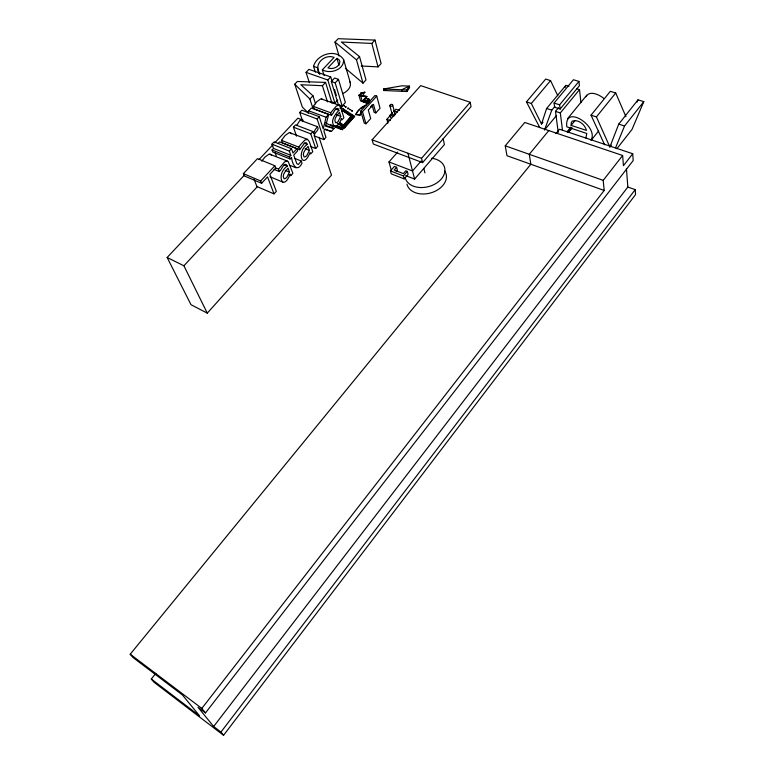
<?xml version="1.0" encoding="UTF-8"?>
<svg xmlns="http://www.w3.org/2000/svg" width="774" height="774" viewBox="0 0 774 774"><rect width="100%" height="100%" fill="white"/><g stroke="black" fill="none" stroke-linecap="round" stroke-linejoin="round"><path stroke-width="1.16" d="M571.135 125.359L571.27 122.737L572.218 121.15C578.217 118.973 585.115 124.653 586.45 130.429L571.135 125.359L574.937 120.676M319.826 74.459C312.735 64.939 324.364 53.435 334.107 57.431L322.342 69.854L324.132 75.62M351.367 116.197L343.327 125.436L351.367 116.197L342.679 110.614L351.309 116.719M337.387 123.327L343.269 127.13L353.447 115.51L342.679 108.592L344.575 110.43M344.633 127.836L343.743 126.53L344.633 127.836L354.579 116.342L353.621 115.732L343.269 127.13M353.379 116.081L353.447 115.51M353.534 116.419L353.621 115.732M591.307 139.697C598.331 125.959 564.062 103.619 566.8 126.83L586.779 133.476L585.889 138.053M308.158 113.101L308.729 110.808L311.322 108.031L328.708 114.465L325.593 126.191L334.039 128.513L331.34 131.454L324.48 129.374L323.967 131.222L325.941 137.337L323.861 139.601L314.186 135.866M328.708 114.465L326.106 117.271L323.203 128.871L319.275 116.7L301.831 110.198L299.722 112.443L302.808 121.566M557.812 95.763L550.556 80.593L545.68 79.064L526.455 101.887L531.332 103.474L541.49 124.033L546.628 108.476L565.842 85.363L568.929 86.32M565.059 87.617L565.842 85.363M554.852 106.444L551.785 110.16L544.49 130.042L556.535 115.432M289.486 172.099L286.728 177.498L284.687 178.842L283.932 178.571C281.504 174.731 286.022 170.967 288.025 168.084L289.486 172.099L285.19 170.338M309.436 150.417L306.697 155.768L304.704 157.064L303.969 156.774C301.657 152.942 306.04 149.227 308.052 146.363L309.436 150.417L305.13 148.724M340.763 116.371L338.074 121.624L336.148 122.863L335.452 122.544C333.304 118.712 337.474 115.094 339.505 112.259L340.763 116.371L336.438 114.775M625.914 116.671L615.717 92.977L610.328 91.313L591.036 115.171L596.425 116.913L609.864 147.002L618.736 124.121L637.989 99.846L643.794 101.636L632.029 129.422L616.897 148.695M637.099 102.062L637.989 99.846M315.357 72.108L313.538 66.351C316.818 54.054 336.293 48.143 343.608 59.617L350.332 82.857C351.386 87.772 346.762 91.758 342.737 93.615M615.543 147.824L624.55 125.998L643.794 101.636M297.013 124.904L300.089 120.134L317.466 126.713C320.088 130.322 314.109 132.044 314.321 135.837L317.775 146.238L315.686 148.511L310.306 146.402M366.673 104.654A18.17 12.152 -16.9 0 0 355.74 114.436L359.929 115.239L360.355 113.662A13.69 9.162 -16.9 0 1 361.69 111.766M359.929 115.239L360.481 114.097A13.69 9.162 -16.9 0 1 361.806 112.191M364.786 99.875L363.48 100.755L364.786 99.875L364.467 98.724L365.26 97.853L369.005 99.178L369.701 101.684L367.969 103.581L360.568 100.939L358.904 95.134L359.726 95.231L360.897 92.967L364.893 92.183L362.455 95.763L360.568 95.531L361.739 93.267L364.893 92.183M585.879 96.808C589.624 89.794 599.482 94.854 603.991 98.53M406.979 91.516L409.562 87.646L409.369 86.117L401.929 85.817L383.623 88.981L383.827 90.5L406.979 91.516L406.785 89.968L409.369 86.117L401.648 89.745L401.841 91.293M334.368 126.056C329.54 121.237 335.529 114.078 338.896 110.266L338.093 108.602L337.222 108.428C333.942 108.573 331.678 119.322 330.682 112.762L336.458 105.932L339.089 105.196L340.821 107.663L343.888 117.774L341.866 119.989L341.392 118.422C338.693 127.594 334.097 127.991 325.748 122.824M290.782 175.64L290.221 174.111C282.481 193.277 275.805 173.434 287.318 166.129L285.964 164.349C282.094 163.846 279.946 175.727 278.524 169.1L284.571 161.96L286.525 161.04L288.141 161.466L292.911 173.328L290.782 175.64L288.634 174.76M299.693 149.701L298.822 147.176L300.37 144.902L304.762 140.162L307.51 139.33L309.368 141.729L312.744 151.714L310.655 153.997L310.122 152.449C302.363 171.489 296.181 151.404 307.384 144.399L306.088 142.58L304.463 143.296L299.693 149.701L282.384 142.842L281.484 140.336L285.122 135.518L289.321 132.538L307.51 139.33M347.091 112.22C346.365 113.73 349.461 112.975 347.903 112.046M331.485 115.316L314.128 108.892L313.296 106.357L316.847 101.646L320.9 98.811L339.089 105.196M261.747 161.215L264.931 157.074L269.217 154.016L287.396 161.069M155.816 673.37L151.278 679.021L153.958 682.175L223.56 735.3L635.57 194.574L635.222 189.63L627.84 187.037L626.427 168.442M223.56 735.3L220.948 732.069L635.222 189.63M220.948 732.069L213.653 726.505L627.84 187.037M213.653 726.505L198.009 707.281L205.468 712.931L633.2 160.537L632.726 153.736L559.505 129.219L555.916 133.612M205.468 712.931L201.821 708.423L604.184 190.462L603.207 180.361L622.635 155.487L524.753 122.476L505.238 145.822L506.98 155.729L604.184 190.462M632.726 153.736L623.428 165.694L622.635 155.487M609.864 147.002L611.315 145.164M591.075 140.413L598.612 130.99M596.425 116.913L615.717 92.977M567.032 131.764L570.796 127.139M571.802 127.923L568.019 132.567L572.073 128.01M567.565 118.683L586.692 95.289M151.278 679.021L199.615 715.882L182.393 694.936L133.012 657.513L130.206 654.214L530.848 164.262L529.29 154.307L548.785 130.583M560.144 109.037L579.407 85.682L578.942 81.434L573.437 79.732L554.097 103.048L554.648 107.257L560.144 109.037L559.612 104.819L578.942 81.434M562.534 130.525L560.318 112.946L579.513 89.629L576.63 88.729M541.49 124.033L543.009 122.205M558.238 132.451L555.5 111.369L558.576 107.654M531.332 103.474L550.556 80.593M405.702 175.611L414.612 179.065L444.421 144.515L443.096 138.652M422.594 162.608L421.53 158.341L470.186 102.265L420.708 85.624L372.12 139.813L373.329 144.032L422.594 162.608L471.047 106.628L470.186 102.265M404.202 178.9L408.121 174.373L407.347 171.412L405.789 170.812L403.37 173.599L394.169 170.038L396.588 167.271L394.392 166.429L390.454 170.919L391.276 173.86L404.202 178.9L403.409 175.95L390.454 170.919M421.095 161.079L412.523 170.967L388.974 161.94L397.672 152.072M403.409 175.95L407.347 171.412M396.191 171.605L397.391 170.222L396.588 167.271M394.953 114.736L393.415 116.458L390.048 115.258L392.36 112.675M244.071 175.495L167.145 257.49L191.004 304.714L207.268 313.122L331.495 175.156L319.043 137.269M387.909 123.192L386.865 119.331L392.176 113.43M393.685 111.737L395.959 109.211L399.355 110.411M365.976 123.801L370.707 118.577L368.298 110.014L373.455 104.345L375.825 112.936L380.044 108.273L376.735 96.092L375.003 95.492L360.771 111.069L364.264 123.172L365.976 123.801L362.503 111.698L360.771 111.069M362.503 111.698L376.735 96.092M342.543 125.523L340.957 127.265L336.796 125.707M366.025 98.375L368.869 99.391L369.43 101.394L367.698 103.29L364.854 102.274L366.586 100.388M340.87 128.629L330.575 124.769L330.798 125.475L341.092 129.335L340.87 128.629L342.418 126.936M354.579 116.342L342.398 129.684L341.218 128.484L342.727 126.839M369.005 99.178L367.273 101.065L367.969 103.581M341.479 129.335L342.988 127.691M367.698 103.29L367.137 101.278L368.869 99.391M342.398 129.684L342.137 128.832L344.401 126.355M345.185 125.552L348.987 121.402M367.911 103.019L367.602 101.23L368.772 99.633L369.295 101.5M367.002 102.478L367.553 102.091L367.273 102.971L367.524 102.468M367.631 102.507L367.273 102.971M274.044 193.877L276.328 191.381L269.855 174.392L275.718 168.074L274.847 165.752L257.5 158.622L243.384 173.637L244.313 175.94L261.612 183.283L267.523 176.907L274.044 193.877L256.92 186.553L253.978 179.162M363.374 96.092L361.613 95.473L366.934 96.537L362.329 101.568L360.674 95.753L358.904 95.134M363.48 100.755L364.051 102.458L363.654 100.175L364.467 98.724M364.854 98.859L363.654 100.175M294.817 158.418L301.27 161.011L298.358 164.514L296.839 163.682L293.733 155.081L297.69 150.795L296.964 148.734L279.637 141.874L278.05 143.558M296.964 148.734L292.998 153.02L291.488 148.772L274.122 141.865L271.955 144.167L273.512 148.405L272.051 149.963L272.816 152.004L290.115 158.989L291.575 157.412C292.195 165.172 297.342 172.815 302.034 163.198L301.27 161.011M345.465 68.354L363.006 83.166L365.986 79.935L359.523 56.589L341.402 42.048L371.839 43.441L374.984 40.084L381.118 63.555L378.041 66.883L361.264 65.993M342.166 106.009L345.378 102.526L338.47 79.354L334.6 78.01L331.311 81.512L338.354 104.635L342.166 106.009L335.181 82.866L331.311 81.512M207.268 313.122L183.912 265.782L257.587 186.399M330.392 101.462L334.9 103.097L337.735 100.059M290.115 158.989L289.379 156.938L290.84 155.351L289.321 151.104L271.955 144.167M315.686 148.511L310.771 133.834L312.889 131.541L295.533 124.895L293.414 127.159L296.539 136.147M323.861 139.601L317.156 118.983L319.275 116.7M261.612 183.283L260.712 180.971L274.847 165.752M289.321 151.104L291.488 148.772M363.006 83.166L356.485 59.84L359.523 56.589M335.181 82.866L338.47 79.354M258.961 159.628L273.029 144.641M274.683 142.88L297.845 118.19L303.166 120.212M312.899 108.215L309.9 99.033L312.967 95.782L300.863 84.724L322.429 85.721L325.564 82.392L331.988 103.165M334.9 103.097L327.818 80.003L330.701 76.926L308.942 69.35L306.059 72.369L309.387 82.702M336.922 58.379L327.953 67.87C332.685 69.892 339.883 66.941 339.883 61.32L338.935 59.656L336.922 58.379L338.973 65.335M319.294 73.482L317.669 67.551M308.216 112.888L302.382 107.102L294.739 84.231L297.361 81.483L325.564 82.392M339.06 55.96L334.987 42.048L338.18 38.7L374.984 40.084M317.466 126.713L315.076 129.858L313.625 133.747L312.889 131.541M351.028 114.591L351.328 115.471L351.86 114.687M341.692 111.33L341.673 110.547M340.115 107.857L340.928 108.244L340.134 108.505M370.785 106.367L372.381 106.009M370.91 106.793L372.497 106.444M383.827 90.5L386.11 90.103M383.623 88.981L406.785 89.968M355.74 114.436L359.804 114.813M360.674 95.753L366.934 96.537M554.097 103.048L559.612 104.819M618.736 124.121L624.55 125.998M546.628 108.476L551.785 110.16M555.5 111.369L560.318 112.946M313.538 66.351L317.504 67.725M322.342 69.854C330.256 74.304 344.207 69.824 343.608 59.617M306.059 72.369L327.818 80.003M360.897 92.967L361.739 93.267M505.238 145.822L603.207 180.361M359.726 95.231L361.487 95.86M367.534 100.726L369.43 101.394M365.967 100.359L369.701 101.684M367.602 101.23L363.915 99.885L364.631 102.391M367.137 101.278L364.293 100.272L364.854 102.274M393.908 110.963L397.275 112.162M375.825 112.936L374.103 112.317L372.023 104.809M386.865 119.331L390.26 120.56M335.645 109.076L338.896 110.266M313.296 106.357L330.682 112.762M308.729 110.808L326.106 117.271M335.955 125.949L340.115 127.507M299.722 112.443L317.156 118.983M372.12 139.813L421.53 158.341M341.218 128.484L342.137 128.832M325.428 125.262L334.039 128.513M324.877 129.006L331.34 131.454M293.414 127.159L310.771 133.834M304.143 143.132L307.384 144.399M281.484 140.336L298.822 147.176M273.512 148.405L290.84 155.351M272.051 149.963L289.379 156.938M289.621 165.201L296.055 167.823M284.077 164.814L287.318 166.129M275.283 167.764L278.524 169.1M274.054 169.371L279.453 171.596M269.981 176.743L282.849 182.132M243.384 173.637L260.712 180.971M167.145 257.49L183.912 265.782M270.097 154.055L271.51 155.235M290.173 132.596L291.527 133.805M321.703 98.888L322.4 99.333M339.515 122.418L343.385 124.924M339.467 122.94L342.369 124.808M338.432 123.385L343.337 126.559M130.206 654.214L201.821 708.423M334.987 42.048L356.485 59.84M294.739 84.231L309.9 99.033M526.455 101.887L539.768 127.565M349.558 81.27L350.332 82.857M591.036 115.171L604.62 144.796M275.022 152.459L276.502 156.483M312.967 95.782L315.56 103.822M322.429 85.721L327.47 101.858M330.701 76.926L332.104 81.551M334.571 89.649L336.322 95.434M388.974 161.94L391.209 169.99M390.048 115.258L390.686 117.648M389.893 105.709L392.157 114.291M371.839 43.441L378.041 66.883M392.65 104.954A1.432 0.948 -16.2 0 1 390.793 106.319A1.432 0.948 -16.2 0 1 390.377 104.722A1.432 0.948 -16.2 0 1 392.65 104.954L394.895 113.546M407.937 153.242L414.612 179.065M423.823 168.393L424.936 172.883M579.513 89.629L580.926 102.632M394.324 113.004A1.422 0.948 -16.2 0 1 394.585 114.388A1.422 0.948 -16.2 0 1 392.534 114.755A1.422 0.948 -16.2 0 1 392.631 113.304M355.866 114.862A18.16 12.152 -16.9 0 1 357.298 112.288M358.265 111.05A18.16 12.152 -16.9 0 1 359.388 109.86M360.645 108.737A18.16 12.152 -16.9 0 1 363.519 106.715M444.508 170.725A20.211 14.271 -14.9 0 1 432.492 192.358A20.211 14.271 -14.9 0 1 406.95 184.144M431.728 158.244A20.327 14.28 -15 0 1 444.624 172.776A20.327 14.28 -15 0 1 424.791 187.347A20.327 14.28 -15 0 1 405.237 177.71M352.48 110.885C350.961 112.414 351.406 109.037 352.48 110.885M348.813 108.486C347.033 110.266 347.555 106.328 348.813 108.486M349.645 109.511L350.612 109.744L349.645 109.511M349.171 113.691L350.129 113.913L349.171 113.691M344.043 110.005L343.056 109.995L344.043 110.005M345.262 106.725C345.601 108.641 347.332 105.815 345.33 106.619M344.807 110.905C345.32 112.898 346.704 109.763 344.807 110.905M341.199 106.551C341.711 108.553 343.114 105.399 341.199 106.551M343.53 105.593L344.488 105.815L343.53 105.593"/></g></svg>
